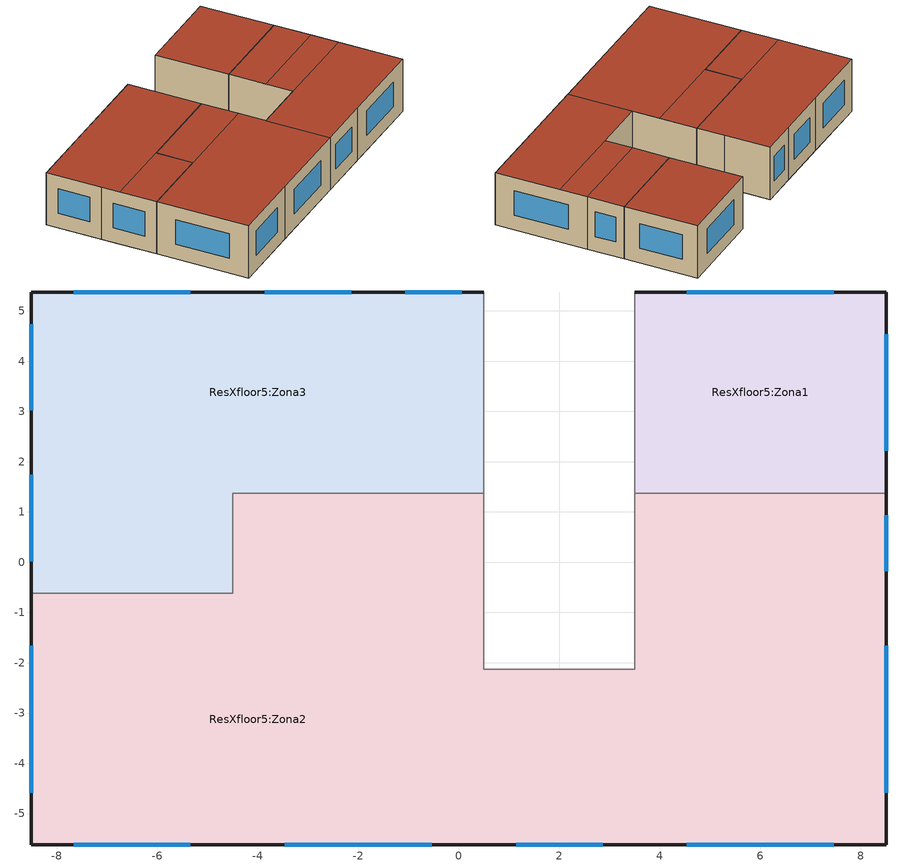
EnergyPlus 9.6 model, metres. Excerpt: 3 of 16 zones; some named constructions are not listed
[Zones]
ResXfloor5:Zona3
 floor to ResXfloor4:Zona3 (Pavimento interno di progetto_Reversed_Rev): -4.5,-0.62 -8.5,-0.62 -8.5,1.38 -4.5,1.38 z12; 0.5,1.38 -8.5,1.38 -8.5,5.38 0.5,5.38 z12
 wall outside (_wall_MOD): 0.5,5.38 -1.5,5.38 -4.5,5.38 -8.5,5.38 -8.5,2.38 -8.5,-0.62 z12:15
 wall to ResXfloor5:Zona2 (115mm single leaf brick (plastered both sides)): -8.5,-0.62 -6,-0.62 -4.5,-0.62 -4.5,1.38 -1.5,1.38 0.5,1.38 z12:15
 wall to StairXnoHVAC:Zona1 (Parete semi-esposta di progetto): 0.5,1.38 0.5,2.88 0.5,5.38 z12:15
 window (Dbl LoE (e2=.1) Clr 6mm/13mm Arg - 1001): 0.06,5.38 -1.06,5.38 / -2.14,5.38 -3.86,5.38 / -5.34,5.38 -7.66,5.38 / -8.5,4.74 -8.5,3.02 / -8.5,1.74 -8.5,0.02 z12.84:14.26
 roof outside (_FlatRoof_mod): -8.5,-0.62 -4.5,-0.62 -4.5,1.38 -8.5,1.38 z15; -8.5,1.38 0.5,1.38 0.5,5.38 -8.5,5.38 z15
ResXfloor5:Zona2
 floor to ResXfloor4:Zona2 (Pavimento interno di progetto_Reversed_Rev): 8.5,-2.12 3.5,-2.12 3.5,1.38 8.5,1.38 z12; 8.5,-5.62 0.5,-5.62 0.5,-2.12 8.5,-2.12 z12; 0.5,-0.62 -4.5,-0.62 -4.5,1.38 0.5,1.38 z12; 0.5,-5.62 -8.5,-5.62 -8.5,-0.62 0.5,-0.62 z12
 wall outside (_wall_MOD): -8.5,-0.62 -8.5,-5.62 -4.5,-5.62 0.5,-5.62 3.5,-5.62 8.5,-5.62 8.5,-0.62 8.5,1.38 z12:15
 wall to StairXnoHVAC:Zona1 (Parete semi-esposta di progetto): 3.5,1.38 3.5,-2.12 0.5,-2.12 0.5,1.38 z12:15
 wall to ResXfloor5:Zona1 (115mm single leaf brick (plastered both sides)): 8.5,1.38 3.5,1.38 z12:15
 window (Dbl LoE (e2=.1) Clr 6mm/13mm Arg - 1001): -8.5,-1.66 -8.5,-4.58 / -7.66,-5.62 -5.34,-5.62 / -3.46,-5.62 -0.54,-5.62 / 1.14,-5.62 2.86,-5.62 / 4.54,-5.62 7.46,-5.62 / 8.5,-4.58 8.5,-1.66 / 8.5,-0.18 8.5,0.94 z12.84:14.26
 roof outside (_FlatRoof_mod): -4.5,-0.62 0.5,-0.62 0.5,1.37 -4.5,1.37 z15; 3.5,-0.62 8.5,-0.62 8.5,1.37 3.5,1.37 z15; 3.5,-2.13 8.5,-2.13 8.5,-0.62 3.5,-0.62 z15; 0.5,-5.63 8.5,-5.63 8.5,-2.13 0.5,-2.13 z15; -8.5,-5.63 0.5,-5.63 0.5,-0.62 -8.5,-0.62 z15
ResXfloor5:Zona1
 floor to ResXfloor4:Zona1 (Pavimento interno di progetto_Reversed_Rev): 8.5,1.38 3.5,1.38 3.5,5.38 8.5,5.38 z12
 wall outside (_wall_MOD): 8.5,1.38 8.5,5.38 3.5,5.38 z12:15
 wall to StairXnoHVAC:Zona1 (Parete semi-esposta di progetto): 3.5,5.38 3.5,1.38 z12:15
 window (Dbl LoE (e2=.1) Clr 6mm/13mm Arg - 1001): 8.5,2.21 8.5,4.54 / 7.46,5.38 4.54,5.38 z12.84:14.26
 roof outside (_FlatRoof_mod): 3.5,1.38 8.5,1.38 8.5,5.38 3.5,5.38 z15
[Material] Roughness=Rough; Thermal Absorptance=0.9
Name | Thickness | Conductivity | Density | Specific Heat | Solar Absorptance | Visible Absorptance
Gypsum Plastering_.013 | 0.013 | 0.4 | 1000 | 1000 | 0.5 | 0.5
Brickwork Inner_.115 | 0.115 | 0.62 | 1700 | 800 | 0.7 | 0.7
[Construction]
115mm single leaf brick (plastered both sides)_Rev: Gypsum Plastering_.013, Brickwork Inner_.115, Gypsum Plastering_.013
[Schedule:Compact]
DHW Supply Temperature ResXfloor1:Zona3; DHW Supply Temperature ResXfloor1:Zona2; DHW Supply Temperature ResXfloor1:Zona1; DHW Supply Temperature ResXfloor2:Zona3; DHW Supply Temperature ResXfloor2:Zona2; DHW Supply Temperature ResXfloor2:Zona1; DHW Supply Temperature ResXfloor3:Zona3; DHW Supply Temperature ResXfloor3:Zona2; DHW Supply Temperature ResXfloor3:Zona1; DHW Supply Temperature ResXfloor4:Zona3; DHW Supply Temperature ResXfloor4:Zona2; DHW Supply Temperature ResXfloor4:Zona1: Through: 12/31, For: AllDays, Until: 24:00, 65
DHW Mains Temperature ResXfloor1:Zona3; DHW Mains Temperature ResXfloor1:Zona2; DHW Mains Temperature ResXfloor1:Zona1; DHW Mains Temperature ResXfloor2:Zona3; DHW Mains Temperature ResXfloor2:Zona2; DHW Mains Temperature ResXfloor2:Zona1; DHW Mains Temperature ResXfloor3:Zona3; DHW Mains Temperature ResXfloor3:Zona2; DHW Mains Temperature ResXfloor3:Zona1; DHW Mains Temperature ResXfloor4:Zona3; DHW Mains Temperature ResXfloor4:Zona2; DHW Mains Temperature ResXfloor4:Zona1: Through: 12/31, For: AllDays, Until: 24:00, 10
ResXfloor1:Zona3 Heating Setpoint Schedule; ResXfloor1:Zona2 Heating Setpoint Schedule; ResXfloor1:Zona1 Heating Setpoint Schedule; ResXfloor2:Zona3 Heating Setpoint Schedule; ResXfloor2:Zona2 Heating Setpoint Schedule; ResXfloor2:Zona1 Heating Setpoint Schedule; ResXfloor3:Zona3 Heating Setpoint Schedule; ResXfloor3:Zona2 Heating Setpoint Schedule; ResXfloor3:Zona1 Heating Setpoint Schedule; ResXfloor4:Zona3 Heating Setpoint Schedule; ResXfloor4:Zona2 Heating Setpoint Schedule; ResXfloor4:Zona1 Heating Setpoint Schedule: Through: 31 Mar, For: Weekdays SummerDesignDay WinterDesignDay, Until: 06:00, 12, Until: 09:00, 20, Until: 16:00, 12, Until: 22:00, 20, Until: 24:00, 12, For: Weekends, Until: 07:00, 12, Until: 22:00, 20, Until: 24:00, 12, For: AllOtherDays, Until: 24:00, -50, Through: 30 Sep, For: AllDays, Until: 24:00, -50, Through: 31 Dec, For: Weekdays SummerDesignDay WinterDesignDay, Until: 06:00, 12, Until: 09:00, 20, Until: 16:00, 12, Until: 22:00, 20, Until: 24:00, 12, For: Weekends, Until: 07:00, 12, Until: 22:00, 20, Until: 24:00, 12, For: AllOtherDays, Until: 24:00, -50
ResXfloor1:Zona3 Cooling SP Sch; ResXfloor1:Zona2 Cooling SP Sch; ResXfloor1:Zona1 Cooling SP Sch; ResXfloor2:Zona3 Cooling SP Sch; ResXfloor2:Zona2 Cooling SP Sch; ResXfloor2:Zona1 Cooling SP Sch; ResXfloor3:Zona3 Cooling SP Sch; ResXfloor3:Zona2 Cooling SP Sch; ResXfloor3:Zona1 Cooling SP Sch; ResXfloor4:Zona3 Cooling SP Sch; ResXfloor4:Zona2 Cooling SP Sch; ResXfloor4:Zona1 Cooling SP Sch: Through: 31 Mar, For: AllDays, Until: 24:00, 100, Through: 30 Sep, For: Weekdays SummerDesignDay WinterDesignDay, Until: 09:00, 100, Until: 14:00, 28, Until: 22:00, 26, Until: 24:00, 28, For: Weekends, Until: 09:00, 100, Until: 22:00, 26, Until: 24:00, 28, For: AllOtherDays, Until: 24:00, 100, Through: 31 Dec, For: AllDays, Until: 24:00, 100
ResXfloor1:Zona3 Cooling Availability Sch; ResXfloor1:Zona2 Cooling Availability Sch; ResXfloor1:Zona1 Cooling Availability Sch; ResXfloor2:Zona3 Cooling Availability Sch; ResXfloor2:Zona2 Cooling Availability Sch; ResXfloor2:Zona1 Cooling Availability Sch; ResXfloor3:Zona3 Cooling Availability Sch; ResXfloor3:Zona2 Cooling Availability Sch; ResXfloor3:Zona1 Cooling Availability Sch; ResXfloor4:Zona3 Cooling Availability Sch; ResXfloor4:Zona2 Cooling Availability Sch; ResXfloor4:Zona1 Cooling Availability Sch: Through: 31 Mar, For: AllDays, Until: 24:00, 0, Through: 30 Sep, For: Weekdays SummerDesignDay WinterDesignDay, Until: 09:00, 0, Until: 14:00, 1, Until: 22:00, 1, Until: 24:00, 1, For: Weekends, Until: 09:00, 0, Until: 22:00, 1, Until: 24:00, 1, For: AllOtherDays, Until: 24:00, 0, Through: 31 Dec, For: AllDays, Until: 24:00, 0
ResXfloor1:Zona2 Heating Availability Sch; ResXfloor1:Zona1 Heating Availability Sch; ResXfloor2:Zona3 Heating Availability Sch; ResXfloor2:Zona2 Heating Availability Sch; ResXfloor2:Zona1 Heating Availability Sch; ResXfloor3:Zona3 Heating Availability Sch; ResXfloor3:Zona2 Heating Availability Sch; ResXfloor3:Zona1 Heating Availability Sch; ResXfloor4:Zona3 Heating Availability Sch; ResXfloor4:Zona2 Heating Availability Sch; ResXfloor4:Zona1 Heating Availability Sch: Through: 31 Mar, For: Weekdays SummerDesignDay WinterDesignDay, Until: 06:00, 1, Until: 09:00, 1, Until: 16:00, 1, Until: 22:00, 1, Until: 24:00, 1, For: Weekends, Until: 07:00, 1, Until: 22:00, 1, Until: 24:00, 1, For: AllOtherDays, Until: 24:00, 0, Through: 30 Sep, For: AllDays, Until: 24:00, 0, Through: 31 Dec, For: Weekdays SummerDesignDay WinterDesignDay, Until: 06:00, 1, Until: 09:00, 1, Until: 16:00, 1, Until: 22:00, 1, Until: 24:00, 1, For: Weekends, Until: 07:00, 1, Until: 22:00, 1, Until: 24:00, 1, For: AllOtherDays, Until: 24:00, 0
